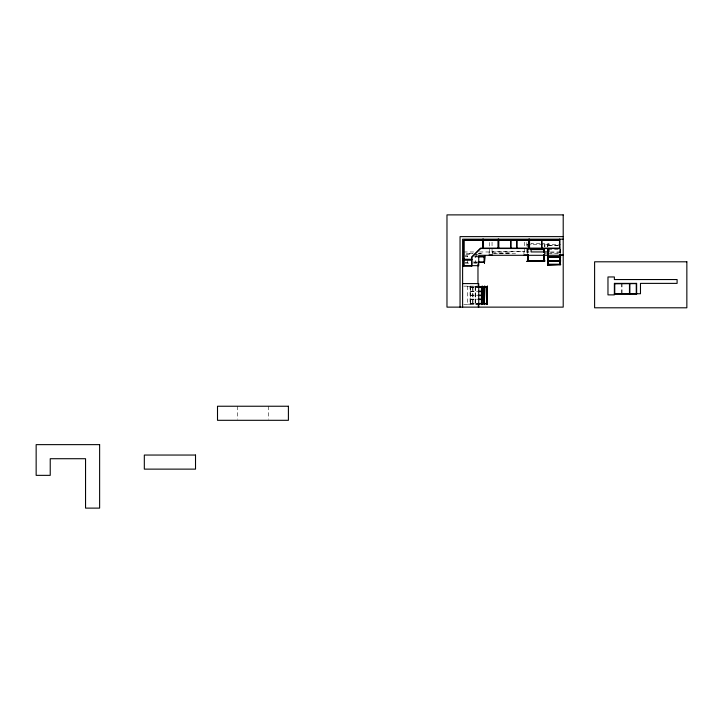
<?xml version="1.0" encoding="UTF-8"?>
<svg xmlns="http://www.w3.org/2000/svg" width="723" height="723" viewBox="0 0 723 723"><rect width="100%" height="100%" fill="white"/><g stroke="black" fill="none" stroke-linecap="round" stroke-linejoin="round"><path stroke-width="0.54" stroke-dasharray="3.62 2.71" d="M540.018 243.29L531.071 243.29L531.071 246.534M541.138 243.29L548.965 243.29L548.965 246.534M526.859 244.293L560.65 244.293M547.799 245.341L560.054 245.341M558.861 245.73L548.179 245.341M527.962 249.571L530.076 249.571M548.179 249.571L559.927 249.571M463.732 251.975L474.93 251.975M479.412 251.975L489.489 251.975M492.047 251.975L524.681 251.586L492.435 251.586L492.435 253.683M526.859 251.975L529.109 251.975M550.51 251.975L560.65 251.975M560.316 252.869L548.179 252.869L548.179 254.957M492.435 253.023L510.736 253.023L492.435 253.402M548.179 253.249L559.927 253.249M473.032 253.384L466.579 253.384L473.032 253.764M478.409 253.384L482.711 253.384L478.409 253.764M499.322 253.764L516.339 253.764M544.907 253.89L547.465 253.89M465.974 254.532L471.577 254.532M475.409 254.532L477.975 254.921M475.409 254.921L477.117 254.921M465.178 255.843L467.736 255.843L467.736 263.109M477.117 255.843L475.409 255.843L475.409 263.109M465.178 256.222L467.736 256.222M475.409 256.222L477.117 256.222M474.848 256.502L476.981 256.502M474.469 256.891L477.668 256.891M473.402 262.006L477.668 262.006M473.782 262.395L476.981 262.395M465.178 262.72L467.736 262.72M475.409 262.72L477.117 262.72M465.178 263.109L472.49 263.109M473.583 263.109L477.975 263.109M463.714 286.145L477.117 286.145M467.736 286.525L470.293 286.525M475.409 286.525L477.117 286.525M477.541 286.859L470.058 286.859L470.058 303.859L477.541 303.859M470.058 287.112L477.541 287.112M470.058 287.248L477.623 287.248M470.447 291.206L477.035 291.206M470.447 291.586L477.035 291.586M470.447 295.165L477.035 295.165M470.447 295.553L477.035 295.553M470.447 299.123L477.035 299.123M470.447 299.512L477.035 299.512M470.058 303.47L477.541 303.47M470.058 303.597L477.623 303.597M467.736 304.184L470.293 304.184M475.409 304.184L477.117 304.184M463.714 304.573L477.975 304.573M622.051 283.38L622.051 292.851M621.672 283.38L621.672 292.851M560.65 249.046L560.65 253.683M560.316 249.182L560.316 253.89M560.262 251.975L560.262 253.683M560.054 249.182L560.054 253.981M559.927 249.182L559.927 254.957M548.052 252.824L548.052 255.065M547.844 244.293L547.844 246.85M547.844 251.975L547.844 253.683M547.465 244.293L547.465 246.85M547.465 251.975L547.465 253.683M544.907 244.293L544.907 246.85M544.907 251.975L544.907 253.683M544.518 244.293L544.518 246.85M544.518 251.975L544.518 253.683M527.962 249.182L527.962 253.457M527.835 249.182L527.835 253.502M527.573 249.182L527.573 253.457M527.248 244.293L527.248 246.85M527.248 251.975L527.248 253.683M526.859 242.467L526.859 253.683M524.302 242.151L524.302 253.683M523.913 251.975L523.913 253.683M492.047 242.151L492.047 253.683M489.489 242.467L489.489 253.683M489.11 251.975L489.11 253.683M475.562 287.248L475.562 303.47M475.409 286.145L475.409 304.573M475.183 286.859L475.183 303.859M473.005 287.248L473.005 303.47M472.625 286.859L472.625 303.859M470.447 287.248L470.447 303.47M470.293 286.145L470.293 304.573M467.736 286.145L467.736 304.573M268.314 406.236L268.314 419.232M237.596 406.236L237.596 419.232"/><path stroke-width="1.08" d="M563.208 236.62L460.054 236.62L460.054 307.13M563.208 239.177L462.612 239.177L462.612 307.13M482.711 240.325L463.768 240.325L463.768 259.268M483.479 240.325L498.066 240.325M498.834 240.325L528.784 240.325M529.543 240.325L559.494 240.325M463.768 240.452L482.711 240.452M483.479 240.452L498.066 240.452M498.834 240.452L528.784 240.452M529.543 240.452L559.494 240.452M559.882 248.134L480.533 248.134L471.577 257.09L471.577 266.055M531.053 249.182L544.184 249.182L544.184 252.39M531.125 249.571L543.804 249.571M489.11 254.921L492.435 254.921M523.913 254.921L526.859 254.921M560.65 254.921L563.208 254.921M563.208 255.3L478.743 255.3L478.743 265.666L462.612 265.666M478.048 256.502L484.446 256.502M548.179 256.71L559.927 256.71M548.179 256.837L559.927 256.837M478.048 256.891L484.446 256.891M548.052 257.216L560.054 257.216M462.612 259.268L471.577 259.268M462.612 259.656L471.956 259.656M462.612 260.036L471.577 260.036M527.962 260.551L543.804 260.551M548.179 260.551L559.927 260.551M527.962 260.678L543.804 260.678M548.179 260.678L559.927 260.678M548.052 261.057L560.054 261.057M478.048 262.006L484.446 262.006M478.048 262.395L484.446 262.395M548.179 264.229L559.927 264.229M462.612 266.055L471.956 266.055L471.956 257.252L480.687 248.522L559.882 248.522L559.882 239.177M462.612 283.588L478.743 283.588L478.743 307.13M477.975 286.145L478.743 286.145M477.966 286.859L486.931 286.859M477.966 287.112L486.931 287.112M477.966 287.248L487.058 287.248M478.129 291.206L481.428 291.206M478.129 291.586L481.428 291.586M614.369 293.746L640.479 293.746L640.479 283.38L677.099 283.38L677.099 279.539L614.369 279.539L614.369 276.963L607.971 276.963L607.971 294.885L614.369 294.885L614.369 283.38L636.638 283.38L636.638 294.125L614.369 294.125M478.129 295.165L481.428 295.165M478.129 295.553L481.428 295.553M478.129 299.123L481.428 299.123M478.129 299.512L481.428 299.512M477.966 303.47L486.931 303.47M477.966 303.597L487.058 303.597M477.966 303.859L486.931 303.859M477.975 304.573L478.743 304.573M636.258 283.38L636.258 293.746M629.86 283.633L629.86 293.746M629.471 283.633L629.471 293.746M614.758 283.38L614.758 293.746M560.316 254.523L560.316 264.618M560.054 254.523L560.054 264.745M559.927 254.957L559.927 264.618M559.494 239.177L559.494 248.134M548.965 248.694L548.965 251.938L531.071 251.938L531.071 248.694M548.179 248.549L548.179 252.39M548.179 254.523L548.179 264.618M548.052 248.549L548.052 252.426M548.052 254.523L548.052 264.745M547.799 248.549L547.799 252.39M547.799 254.523L547.799 264.618M544.184 254.523L544.184 260.931M543.931 249.182L543.931 252.426M543.931 254.523L543.931 261.057L527.835 261.057L527.835 254.523M543.804 249.182L543.804 252.39M543.804 254.523L543.804 260.931M541.961 240.452L541.961 248.134M541.581 240.452L541.581 248.134M529.543 239.177L529.543 248.134M529.164 239.177L529.164 248.134M528.784 239.177L528.784 248.134M527.962 254.523L527.962 260.931M527.573 254.523L527.573 260.931M517.008 240.452L517.008 248.134M516.62 240.452L516.62 248.134M510.989 240.452L510.989 248.134M510.61 240.452L510.61 248.134M498.834 239.177L498.834 248.134M498.445 239.177L498.445 248.134M498.066 239.177L498.066 248.134M486.678 287.248L486.678 303.47M486.543 287.248L486.543 303.47M484.067 256.891L484.067 262.006M484.112 287.248L484.112 303.47M483.985 287.248L483.985 303.47M483.479 239.177L483.479 248.134M483.091 239.177L483.091 248.134M482.711 239.177L482.711 248.134M481.554 287.248L481.554 303.47M481.428 287.248L481.428 303.47M478.355 263.181L478.355 265.666M478.355 283.588L478.355 286.064M478.355 304.645L478.355 307.13M477.975 264.609L477.975 283.633M463.895 240.452L463.895 259.268M463.895 260.036L463.895 265.666M463.768 260.036L463.768 265.666M563.208 214.885L446.977 214.885L446.977 307.13L563.208 307.13L563.208 214.885M484.835 255.843L484.446 263.109L484.835 255.843M560.65 257.09L547.465 257.478L560.65 257.09M544.907 260.931L526.859 261.319L544.907 260.931M560.65 260.931L547.465 261.319L560.65 260.931M686.85 261.798L594.604 261.798L594.604 307.799L686.85 307.799L686.85 261.798M560.65 264.618L547.465 264.998L560.65 264.618M636.385 283.533L614.631 283.633L636.385 283.533M482.196 286.145L481.807 304.573L482.196 286.145M484.753 286.145L484.374 304.573L484.753 286.145M487.311 286.145L486.931 304.573L487.311 286.145M288.405 406.236L217.506 406.236L217.506 420.307L288.405 420.307L288.405 406.236M99.629 444.636L36.15 444.636L36.15 475.354L50.23 475.354L50.23 458.716L85.549 458.716L85.549 508.115L99.629 508.115L99.629 444.636M195.517 455.047L144.32 455.047L144.32 469.128L195.517 469.128L195.517 455.047"/></g></svg>
